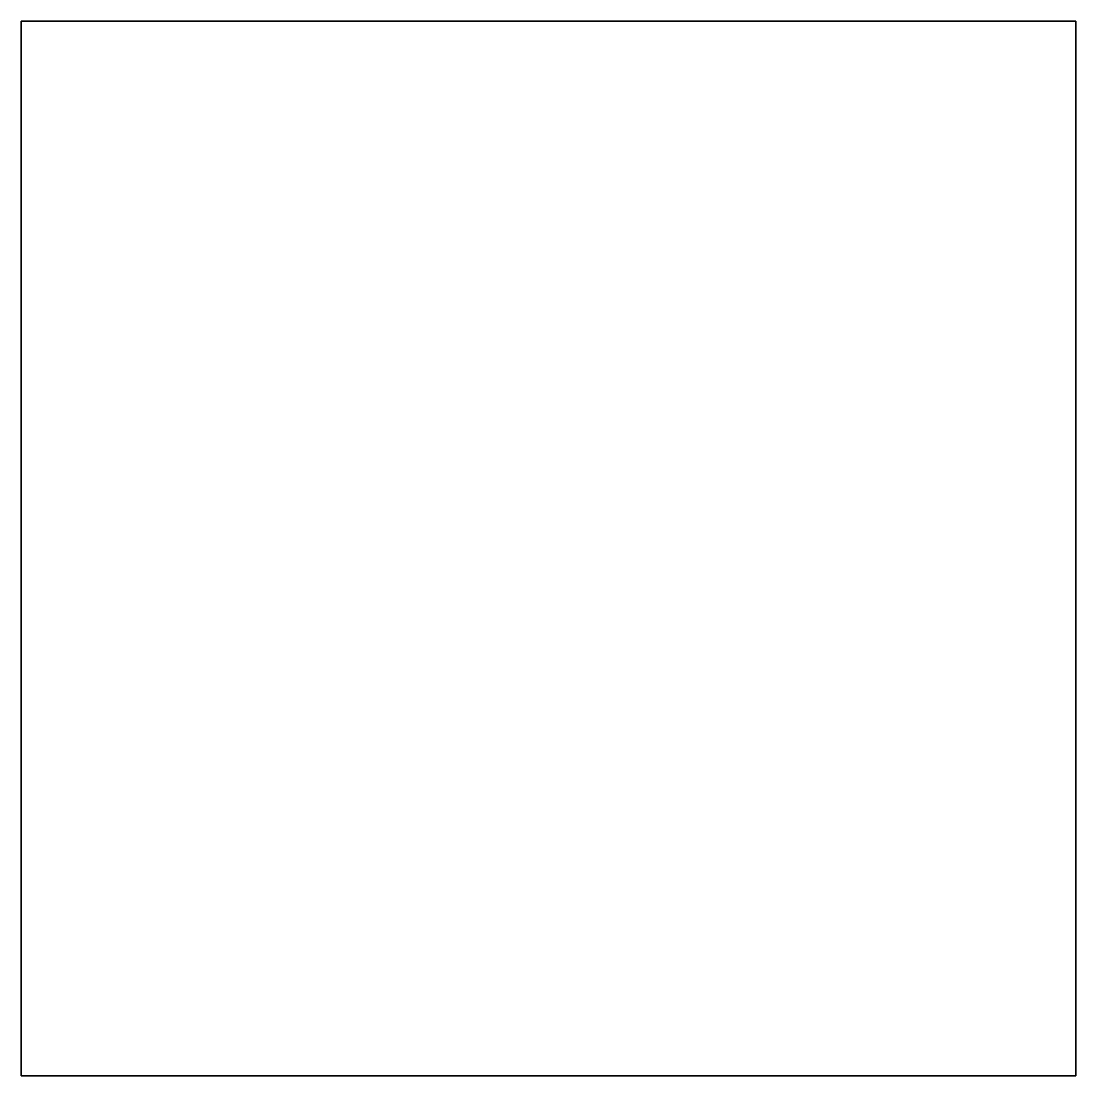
# Model space of a CAD drawing. Header units: millimetres. Extents: x -14 to 14, y -57 to 127.
# Drawn here: x 0 to 1, y 126.18 to 127.18 of the extents above; entities that cross this region are included whole.
import ezdxf

# ---------------------------------------------------------------- set-up
doc = ezdxf.new("R2010")
doc.units = ezdxf.units.MM

msp = doc.modelspace()

# ---------------------------------------------------------------- linework, layer by layer
for points in [[(0, 127.18, -53.16), (0, 126.18, -53.16), (0, 126.18, -52.16), (0, 127.18, -52.16)], [(1, 127.18, -52.16), (1, 127.18, -53.16), (0, 127.18, -53.16), (0, 127.18, -52.16)], [(1, 127.18, -53.16), (1, 126.18, -53.16), (0, 126.18, -53.16), (0, 127.18, -53.16)], [(0, 127.18, -52.16), (0, 126.18, -52.16), (1, 126.18, -52.16), (1, 127.18, -52.16)], [(1, 126.18, -52.16), (1, 126.18, -53.16), (1, 127.18, -53.16), (1, 127.18, -52.16)], [(0, 126.18, -52.16), (0, 126.18, -53.16), (1, 126.18, -53.16), (1, 126.18, -52.16)]]:
    msp.add_3dface(points)

doc.saveas('drawing.dxf')
